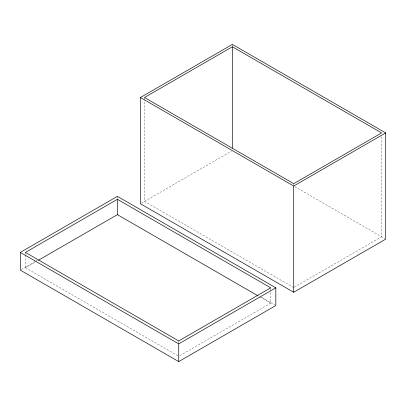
<?xml version="1.0" encoding="UTF-8"?>
<svg xmlns="http://www.w3.org/2000/svg" width="406" height="406" viewBox="0 0 406 406"><rect width="100%" height="100%" fill="white"/><g stroke="black" fill="none" stroke-linecap="round" stroke-linejoin="round"><path stroke-width="0.3" stroke-dasharray="2.03 1.52" d="M21.396 269.493L35.662 261.256M36.21 260.941L37.306 260.307M25.411 254.877L25.411 267.762L36.362 261.444M141.491 203.107L231.288 151.26M294.259 287.215L381.61 236.784L381.61 136.726M179.822 355.646L270.716 303.17L270.716 290.285M294.807 186.669L384.604 238.51M293.711 287.534L144.485 201.376L144.485 99.419M261.571 297.304L274.73 304.896M259.764 296.847L270.716 303.17M25.411 267.762L178.726 356.28M293.711 183.674L293.711 184.938M270.716 287.829L270.716 289.671M232.384 44.411L232.384 46.304M178.726 340.938L178.726 342.781M144.485 97.516L144.485 98.785M117.4 196.362L117.4 198.889M25.411 252.42L25.411 254.263"/><path stroke-width="0.61" d="M140.395 97.516L232.384 44.411L385.7 132.924L385.7 239.144L293.711 292.254L140.395 203.736L140.395 97.516L293.711 186.034L385.7 132.924M232.384 46.771L144.485 97.516L293.711 183.674L381.61 132.924L232.384 46.771L232.384 148.094M20.3 252.42L117.4 196.362L275.826 287.829L275.826 305.53L178.726 361.589L20.3 270.127L20.3 252.42L178.726 343.887L275.826 287.829M117.4 199.31L25.411 252.42L178.726 340.938L270.716 287.829L117.4 199.31L117.4 214.657L258.12 295.898M38.55 260.175L117.4 214.657M293.711 186.034L293.711 292.254M178.726 343.887L178.726 361.589"/></g></svg>
